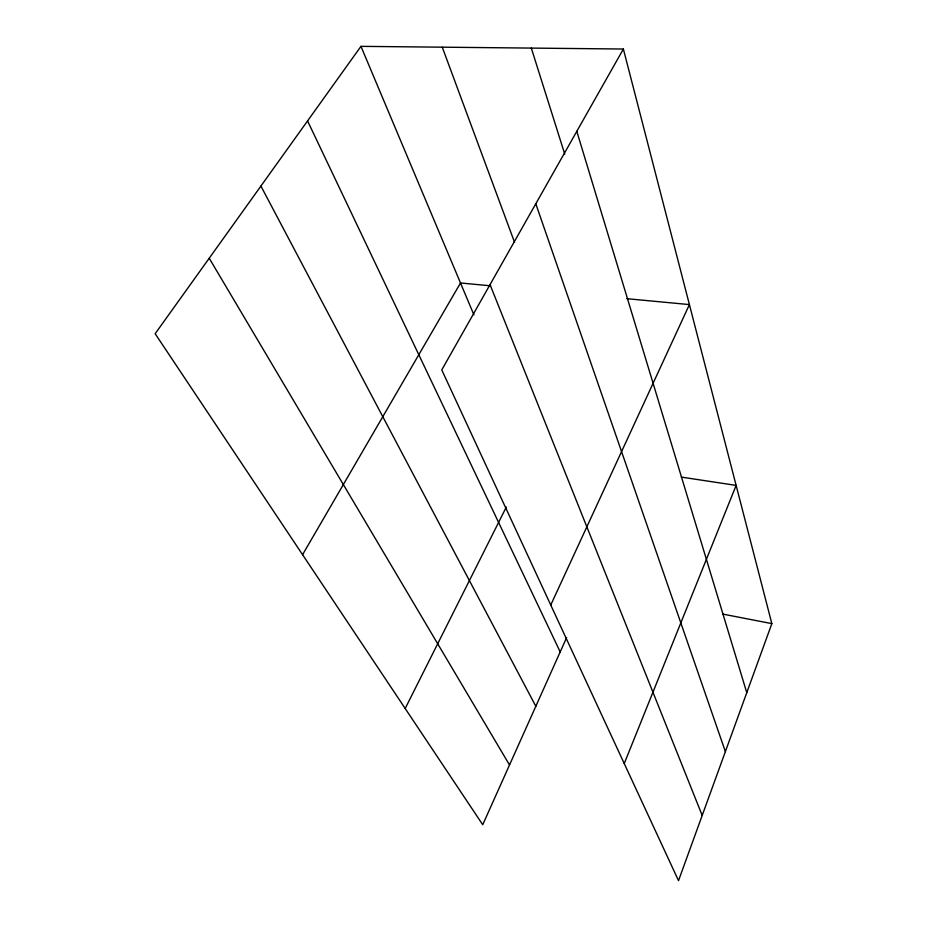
<?xml version="1.0" encoding="UTF-8"?>
<svg xmlns="http://www.w3.org/2000/svg" width="927" height="927" viewBox="0 0 927 927"><rect width="100%" height="100%" fill="white"/><g stroke="black" fill="none" stroke-linecap="round" stroke-linejoin="round"><path stroke-width="1.39" d="M623.373 49.027L771.843 623.628L678.518 880.65L441.762 369.919L623.373 49.027L360.962 46.35L155.157 333.72L482.724 824.729L566.629 637.579M624.242 763.57L736.131 485.4L681.322 477.092M550.754 605.041L689.41 304.589L626.884 298.691M405.192 708.506L506.304 507.057M302.573 554.694L460.51 282.978L490.58 285.817M722.944 614.126L771.843 623.628M209.224 258.239L509.514 764.972M260.904 186.072L535.829 706.281M307.567 120.916L560.198 651.924M360.962 46.35L473.929 314.902M490.035 284.624L702.191 815.447M442.26 47.184L514.555 242.318M535.794 203.766L725.366 751.612M531.31 48.088L564.717 154.009M576.803 131.31L746.768 692.666"/></g></svg>
